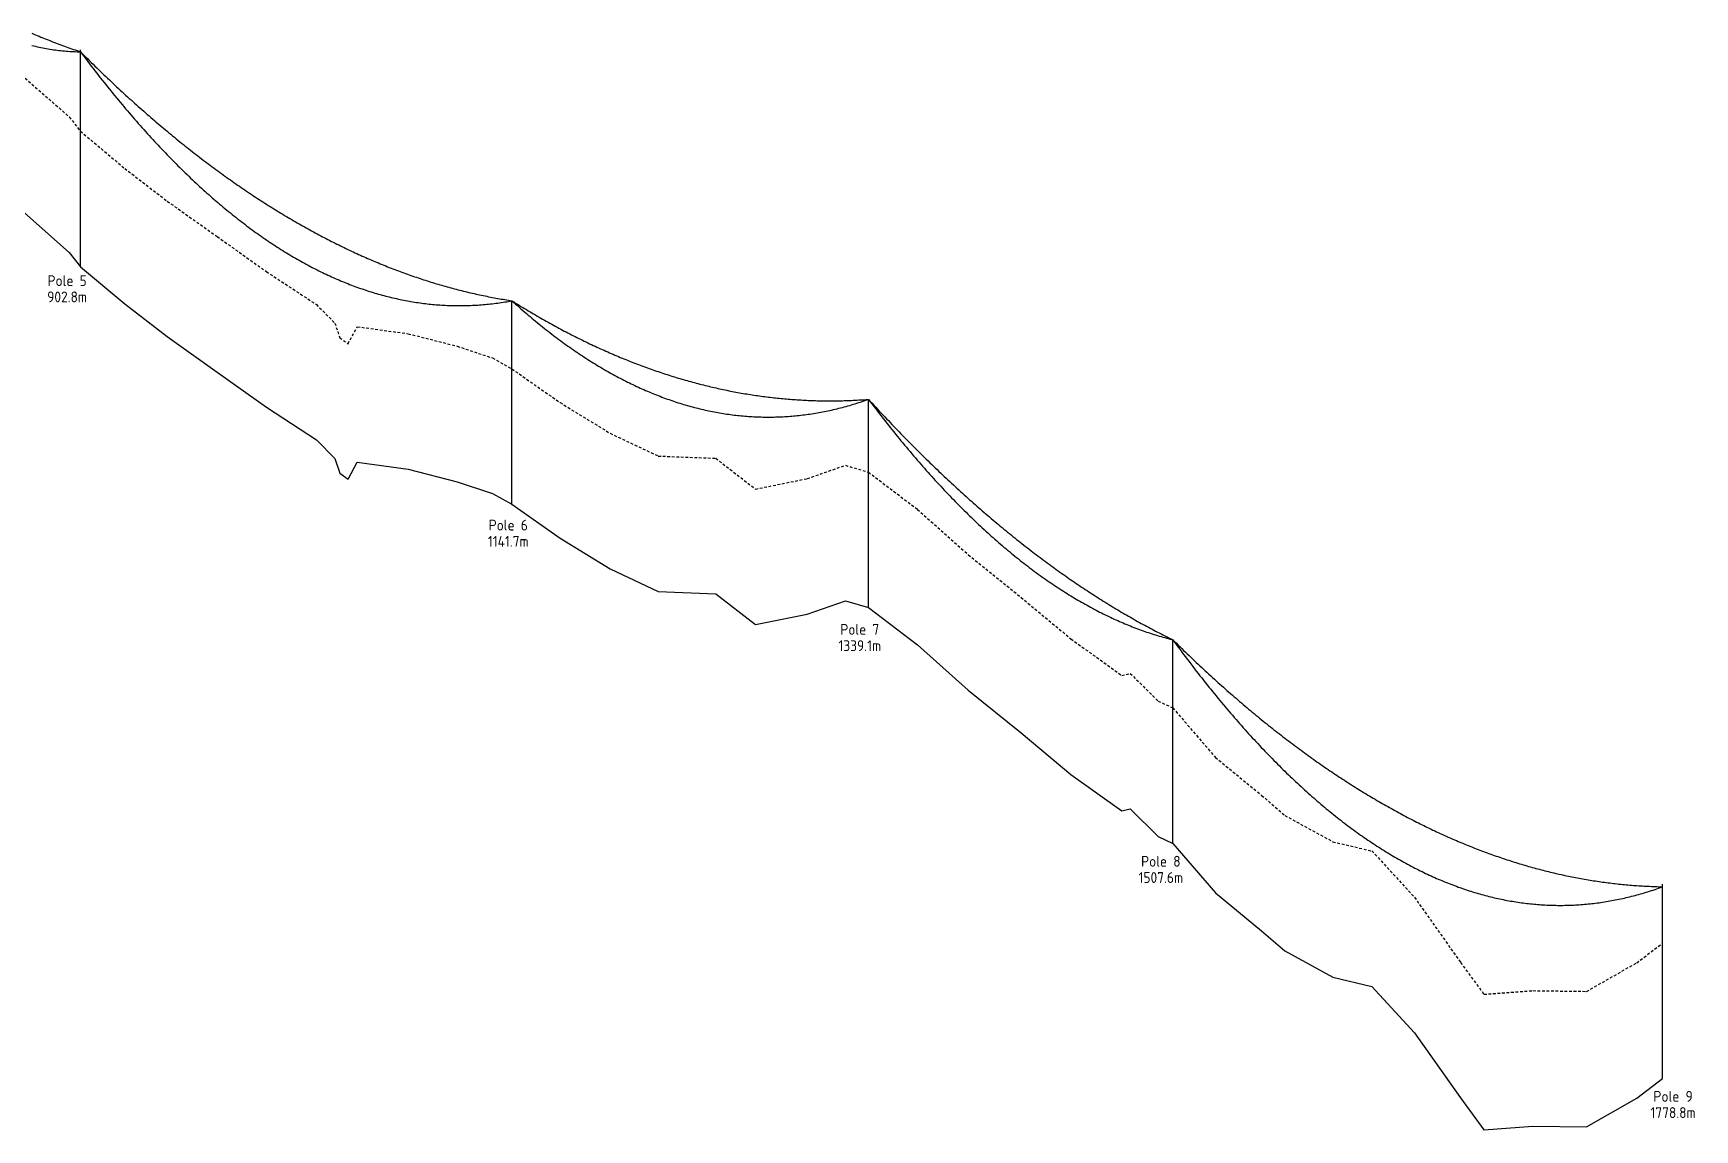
# Model space of a CAD drawing. Header units: metres. Extents: x 207830 to 216266, y 6368624 to 6378933.
# Drawn here: x 213410 to 214330, y 6378273 to 6378880 of the extents above; entities that cross this region are included whole.
import ezdxf
from ezdxf.enums import TextEntityAlignment as Align

# ---------------------------------------------------------------- set-up
doc = ezdxf.new("R2010")
doc.units = ezdxf.units.M
doc.linetypes.add('Dash', pattern=[5, 3, -2])
doc.layers.add('_User Miscellaneous1', color=7, linetype='Continuous')
doc.styles.add('ISOCP', font='isocp.shx', dxfattribs={"height": 1.75})

msp = doc.modelspace()

# ---------------------------------------------------------------- linework, layer by layer
at = {"layer": '_User Miscellaneous1'}
for p, q in [((213436.47, 6378750.77), (213436.47, 6378870.77)), ((213402.08, 6378783.48), (213430.26, 6378758.68)), ((213430.26, 6378758.68), (213436.46, 6378750.78)), ((213436.46, 6378750.78), (213460.97, 6378730.18)), ((213460.97, 6378730.18), (213484.5, 6378712.08)), ((213675.37, 6378725.75), (213675.37, 6378731.95)), ((213675.37, 6378725.75), (213675.37, 6378731.95)), ((213675.37, 6378725.75), (213675.37, 6378731.95)), ((213675.37, 6378725.75), (213675.37, 6378731.95)), ((213675.37, 6378619.25), (213675.37, 6378725.75)), ((213484.5, 6378712.08), (213512.21, 6378692.48)), ((213512.21, 6378692.48), (213539.39, 6378673.08)), ((213872.77, 6378671.17), (213872.77, 6378677.37)), ((213872.77, 6378671.17), (213872.77, 6378677.37)), ((213872.77, 6378671.17), (213872.77, 6378677.37)), ((213872.77, 6378671.17), (213872.77, 6378677.37)), ((213539.39, 6378673.08), (213567.11, 6378654.88)), ((213872.77, 6378562.07), (213872.77, 6378671.17)), ((213567.11, 6378654.88), (213577.31, 6378644.58)), ((213577.31, 6378644.58), (213580.03, 6378636.48)), ((213584.6, 6378633.18), (213589.76, 6378642.58)), ((213589.76, 6378642.58), (213617.96, 6378638.68)), ((213617.96, 6378638.68), (213645.08, 6378631.78)), ((213580.03, 6378636.48), (213584.6, 6378633.18)), ((213645.08, 6378631.78), (213664.58, 6378625.28)), ((213664.58, 6378625.28), (213675.32, 6378619.28)), ((213675.32, 6378619.28), (213702.01, 6378600.58)), ((213702.01, 6378600.58), (213729.71, 6378583.58)), ((213729.71, 6378583.58), (213756.4, 6378570.98)), ((213756.4, 6378570.98), (213788.2, 6378569.78)), ((213788.2, 6378569.78), (213810.16, 6378552.68)), ((213838.88, 6378558.48), (213859.99, 6378565.88)), ((213859.99, 6378565.88), (213872.75, 6378562.08)), ((213810.16, 6378552.68), (213838.88, 6378558.48)), ((213872.75, 6378562.08), (213899.92, 6378541.48)), ((213899.92, 6378541.48), (213928.04, 6378516.38)), ((214041.27, 6378538.1), (214041.27, 6378544.3)), ((214041.27, 6378538.1), (214041.27, 6378544.3)), ((214041.27, 6378538.1), (214041.27, 6378544.3)), ((214041.27, 6378538.1), (214041.27, 6378544.3)), ((214041.27, 6378431.6), (214041.27, 6378538.1)), ((213928.04, 6378516.38), (213957.23, 6378492.78)), ((213957.23, 6378492.78), (213984.88, 6378469.78)), ((213984.88, 6378469.78), (214013.05, 6378449.58)), ((214013.05, 6378449.58), (214017.67, 6378450.68)), ((214017.67, 6378450.68), (214033.11, 6378435.38)), ((214033.11, 6378435.38), (214041.31, 6378431.58)), ((214041.31, 6378431.58), (214064.89, 6378404.18)), ((214312.47, 6378301.38), (214312.47, 6378409.08)), ((214064.89, 6378404.18), (214090.46, 6378383.18)), ((214090.46, 6378383.18), (214103.27, 6378372.08)), ((214103.27, 6378372.08), (214129.92, 6378357.48)), ((214129.92, 6378357.48), (214151.5, 6378352.38)), ((214151.5, 6378352.38), (214175.06, 6378326.78)), ((214175.06, 6378326.78), (214200.64, 6378290.68)), ((214298.1, 6378290.48), (214312.44, 6378301.38)), ((214200.64, 6378290.68), (214213.56, 6378273.08)), ((214270.41, 6378274.68), (214298.1, 6378290.48)), ((214213.56, 6378273.08), (214240.7, 6378275.08)), ((214240.7, 6378275.08), (214270.41, 6378274.68))]:
    msp.add_line(p, q, dxfattribs=at)
at = {"layer": '_User Miscellaneous1', "linetype": 'Dash', "ltscale": 0.5}
for p, q in [((213402.08, 6378858.48), (213430.26, 6378833.68)), ((213430.26, 6378833.68), (213436.46, 6378825.78)), ((213436.46, 6378825.78), (213460.97, 6378805.18)), ((213460.97, 6378805.18), (213484.5, 6378787.08)), ((213484.5, 6378787.08), (213512.21, 6378767.48)), ((213512.21, 6378767.48), (213539.39, 6378748.08)), ((213539.39, 6378748.08), (213567.11, 6378729.88)), ((213567.11, 6378729.88), (213577.31, 6378719.58)), ((213577.31, 6378719.58), (213580.03, 6378711.48)), ((213580.03, 6378711.48), (213584.6, 6378708.18)), ((213584.6, 6378708.18), (213589.76, 6378717.58)), ((213589.76, 6378717.58), (213617.96, 6378713.68)), ((213617.96, 6378713.68), (213645.08, 6378706.78)), ((213645.08, 6378706.78), (213664.58, 6378700.28)), ((213664.58, 6378700.28), (213675.32, 6378694.28)), ((213675.32, 6378694.28), (213702.01, 6378675.58)), ((213702.01, 6378675.58), (213729.71, 6378658.58)), ((213729.71, 6378658.58), (213756.4, 6378645.98)), ((213756.4, 6378645.98), (213788.2, 6378644.78)), ((213788.2, 6378644.78), (213810.16, 6378627.68)), ((213838.88, 6378633.48), (213859.99, 6378640.88)), ((213859.99, 6378640.88), (213872.75, 6378637.08)), ((213810.16, 6378627.68), (213838.88, 6378633.48)), ((213872.75, 6378637.08), (213899.92, 6378616.48)), ((213899.92, 6378616.48), (213928.04, 6378591.38)), ((213928.04, 6378591.38), (213957.23, 6378567.78)), ((213957.23, 6378567.78), (213984.88, 6378544.78)), ((213984.88, 6378544.78), (214013.05, 6378524.58)), ((214013.05, 6378524.58), (214017.67, 6378525.68)), ((214017.67, 6378525.68), (214033.11, 6378510.38)), ((214033.11, 6378510.38), (214041.31, 6378506.58)), ((214041.31, 6378506.58), (214064.89, 6378479.18)), ((214064.89, 6378479.18), (214090.46, 6378458.18)), ((214090.46, 6378458.18), (214103.27, 6378447.08)), ((214103.27, 6378447.08), (214129.92, 6378432.48)), ((214129.92, 6378432.48), (214151.5, 6378427.38)), ((214151.5, 6378427.38), (214175.06, 6378401.78)), ((214175.06, 6378401.78), (214200.64, 6378365.68)), ((214298.1, 6378365.48), (214312.44, 6378376.38)), ((214200.64, 6378365.68), (214213.56, 6378348.08)), ((214270.41, 6378349.68), (214298.1, 6378365.48)), ((214213.56, 6378348.08), (214240.7, 6378350.08)), ((214240.7, 6378350.08), (214270.41, 6378349.68))]:
    msp.add_line(p, q, dxfattribs=at)
at = {"layer": '_User Miscellaneous1'}
for points in [[(213409.57, 6378880.01), (213410.57, 6378879.59), (213411.57, 6378879.17), (213412.57, 6378878.75), (213413.57, 6378878.33), (213414.57, 6378877.92), (213415.57, 6378877.51), (213416.57, 6378877.11), (213417.57, 6378876.71), (213418.57, 6378876.31), (213419.57, 6378875.91), (213420.57, 6378875.52), (213421.57, 6378875.14), (213422.57, 6378874.75), (213423.57, 6378874.37), (213424.57, 6378873.99), (213425.57, 6378873.62), (213426.57, 6378873.25), (213427.57, 6378872.88), (213428.57, 6378872.52), (213429.57, 6378872.16), (213430.57, 6378871.8), (213431.57, 6378871.45), (213432.57, 6378871.1), (213433.57, 6378870.76), (213434.57, 6378870.41), (213435.57, 6378870.07), (213436.47, 6378869.77)], [(213409.57, 6378873.27), (213410.57, 6378873.03), (213411.57, 6378872.79), (213412.57, 6378872.56), (213413.57, 6378872.34), (213414.57, 6378872.13), (213415.57, 6378871.93), (213416.57, 6378871.73), (213417.57, 6378871.55), (213418.57, 6378871.38), (213419.57, 6378871.21), (213420.57, 6378871.05), (213421.57, 6378870.91), (213422.57, 6378870.77), (213423.57, 6378870.64), (213424.57, 6378870.52), (213425.57, 6378870.4), (213426.57, 6378870.3), (213427.57, 6378870.21), (213428.57, 6378870.12), (213429.57, 6378870.05), (213430.57, 6378869.98), (213431.57, 6378869.92), (213432.57, 6378869.88), (213433.57, 6378869.84), (213434.57, 6378869.81), (213435.57, 6378869.78), (213436.47, 6378869.77)], [(213436.47, 6378869.77), (213437.47, 6378868.77), (213438.47, 6378867.77), (213439.47, 6378866.78), (213440.47, 6378865.79), (213441.47, 6378864.8), (213442.47, 6378863.82), (213443.47, 6378862.84), (213444.47, 6378861.86), (213445.47, 6378860.89), (213446.47, 6378859.92), (213447.47, 6378858.95), (213448.47, 6378857.99), (213449.47, 6378857.03), (213450.47, 6378856.08), (213451.47, 6378855.12), (213452.47, 6378854.18), (213453.47, 6378853.23), (213454.47, 6378852.29), (213455.47, 6378851.35), (213456.47, 6378850.42), (213457.47, 6378849.49), (213458.47, 6378848.56), (213459.47, 6378847.64), (213460.47, 6378846.72), (213461.47, 6378845.81), (213462.47, 6378844.89), (213463.47, 6378843.98), (213464.47, 6378843.08), (213465.47, 6378842.18), (213466.47, 6378841.28), (213467.47, 6378840.39), (213468.47, 6378839.5), (213469.47, 6378838.61), (213470.47, 6378837.72), (213471.47, 6378836.84), (213472.47, 6378835.97), (213473.47, 6378835.1), (213474.47, 6378834.23), (213475.47, 6378833.36), (213476.47, 6378832.5), (213477.47, 6378831.64), (213478.47, 6378830.78), (213479.47, 6378829.93), (213480.47, 6378829.09), (213481.47, 6378828.24), (213482.47, 6378827.4), (213483.47, 6378826.56), (213484.47, 6378825.73), (213485.47, 6378824.9), (213486.47, 6378824.07), (213487.47, 6378823.25), (213488.47, 6378822.43), (213489.47, 6378821.62), (213490.47, 6378820.8), (213491.47, 6378819.99), (213492.47, 6378819.19), (213493.47, 6378818.39), (213494.47, 6378817.59), (213495.47, 6378816.8), (213496.47, 6378816.01), (213497.47, 6378815.22), (213498.47, 6378814.43), (213499.47, 6378813.65), (213500.47, 6378812.88), (213501.47, 6378812.11), (213502.47, 6378811.34), (213503.47, 6378810.57), (213504.47, 6378809.81), (213505.47, 6378809.05), (213506.47, 6378808.29), (213507.47, 6378807.54), (213508.47, 6378806.8), (213509.47, 6378806.05), (213510.47, 6378805.31), (213511.47, 6378804.57), (213512.47, 6378803.84), (213513.47, 6378803.11), (213514.47, 6378802.38), (213515.47, 6378801.66), (213516.47, 6378800.94), (213517.47, 6378800.23), (213518.47, 6378799.51), (213519.47, 6378798.8), (213520.47, 6378798.1), (213521.47, 6378797.4), (213522.47, 6378796.7), (213523.47, 6378796.01), (213524.47, 6378795.32), (213525.47, 6378794.63), (213526.47, 6378793.94), (213527.47, 6378793.26), (213528.47, 6378792.59), (213529.47, 6378791.92), (213530.47, 6378791.25), (213531.47, 6378790.58), (213532.47, 6378789.92), (213533.47, 6378789.26), (213534.47, 6378788.6), (213535.47, 6378787.95), (213536.47, 6378787.31), (213537.47, 6378786.66), (213538.47, 6378786.02), (213539.47, 6378785.38), (213540.47, 6378784.75), (213541.47, 6378784.12), (213542.47, 6378783.49), (213543.47, 6378782.87), (213544.47, 6378782.25), (213545.47, 6378781.63), (213546.47, 6378781.02), (213547.47, 6378780.41), (213548.47, 6378779.81), (213549.47, 6378779.21), (213550.47, 6378778.61), (213551.47, 6378778.01), (213552.47, 6378777.42), (213553.47, 6378776.84), (213554.47, 6378776.25), (213555.47, 6378775.67), (213556.47, 6378775.1), (213557.47, 6378774.52), (213558.47, 6378773.95), (213559.47, 6378773.39), (213560.47, 6378772.83), (213561.47, 6378772.27), (213562.47, 6378771.71), (213563.47, 6378771.16), (213564.47, 6378770.61), (213565.47, 6378770.07), (213566.47, 6378769.53), (213567.47, 6378768.99), (213568.47, 6378768.46), (213569.47, 6378767.93), (213570.47, 6378767.4), (213571.47, 6378766.88), (213572.47, 6378766.36), (213573.47, 6378765.84), (213574.47, 6378765.33), (213575.47, 6378764.82), (213576.47, 6378764.31), (213577.47, 6378763.81), (213578.47, 6378763.31), (213579.47, 6378762.82), (213580.47, 6378762.33), (213581.47, 6378761.84), (213582.47, 6378761.36), (213583.47, 6378760.88), (213584.47, 6378760.4), (213585.47, 6378759.93), (213586.47, 6378759.46), (213587.47, 6378758.99), (213588.47, 6378758.53), (213589.47, 6378758.07), (213590.47, 6378757.61), (213591.47, 6378757.16), (213592.47, 6378756.71), (213593.47, 6378756.27), (213594.47, 6378755.83), (213595.47, 6378755.39), (213596.47, 6378754.96), (213597.47, 6378754.53), (213598.47, 6378754.1), (213599.47, 6378753.68), (213600.47, 6378753.26), (213601.47, 6378752.84), (213602.47, 6378752.43), (213603.47, 6378752.02), (213604.47, 6378751.61), (213605.47, 6378751.21), (213606.47, 6378750.81), (213607.47, 6378750.42), (213608.47, 6378750.03), (213609.47, 6378749.64), (213610.47, 6378749.26), (213611.47, 6378748.87), (213612.47, 6378748.5), (213613.47, 6378748.12), (213614.47, 6378747.75), (213615.47, 6378747.39), (213616.47, 6378747.03), (213617.47, 6378746.67), (213618.47, 6378746.31), (213619.47, 6378745.96), (213620.47, 6378745.61), (213621.47, 6378745.27), (213622.47, 6378744.92), (213623.47, 6378744.59), (213624.47, 6378744.25), (213625.47, 6378743.92), (213626.47, 6378743.59), (213627.47, 6378743.27), (213628.47, 6378742.95), (213629.47, 6378742.63), (213630.47, 6378742.32), (213631.47, 6378742.01), (213632.47, 6378741.71), (213633.47, 6378741.4), (213634.47, 6378741.11), (213635.47, 6378740.81), (213636.47, 6378740.52), (213637.47, 6378740.23), (213638.47, 6378739.95), (213639.47, 6378739.67), (213640.47, 6378739.39), (213641.47, 6378739.12), (213642.47, 6378738.85), (213643.47, 6378738.58), (213644.47, 6378738.32), (213645.47, 6378738.06), (213646.47, 6378737.8), (213647.47, 6378737.55), (213648.47, 6378737.3), (213649.47, 6378737.05), (213650.47, 6378736.81), (213651.47, 6378736.58), (213652.47, 6378736.34), (213653.47, 6378736.11), (213654.47, 6378735.88), (213655.47, 6378735.66), (213656.47, 6378735.44), (213657.47, 6378735.22), (213658.47, 6378735.01), (213659.47, 6378734.8), (213660.47, 6378734.59), (213661.47, 6378734.39), (213662.47, 6378734.19), (213663.47, 6378734), (213664.47, 6378733.8), (213665.47, 6378733.62), (213666.47, 6378733.43), (213667.47, 6378733.25), (213668.47, 6378733.07), (213669.47, 6378732.9), (213670.47, 6378732.73), (213671.47, 6378732.56), (213672.47, 6378732.4), (213673.47, 6378732.24), (213674.47, 6378732.08), (213675.37, 6378731.95)], [(213436.47, 6378869.77), (213437.47, 6378868.43), (213438.47, 6378867.1), (213439.47, 6378865.78), (213440.47, 6378864.46), (213441.47, 6378863.14), (213442.47, 6378861.84), (213443.47, 6378860.54), (213444.47, 6378859.24), (213445.47, 6378857.96), (213446.47, 6378856.68), (213447.47, 6378855.4), (213448.47, 6378854.13), (213449.47, 6378852.87), (213450.47, 6378851.62), (213451.47, 6378850.37), (213452.47, 6378849.13), (213453.47, 6378847.89), (213454.47, 6378846.66), (213455.47, 6378845.44), (213456.47, 6378844.22), (213457.47, 6378843.01), (213458.47, 6378841.81), (213459.47, 6378840.61), (213460.47, 6378839.42), (213461.47, 6378838.24), (213462.47, 6378837.06), (213463.47, 6378835.89), (213464.47, 6378834.72), (213465.47, 6378833.56), (213466.47, 6378832.41), (213467.47, 6378831.26), (213468.47, 6378830.12), (213469.47, 6378828.99), (213470.47, 6378827.86), (213471.47, 6378826.74), (213472.47, 6378825.63), (213473.47, 6378824.52), (213474.47, 6378823.42), (213475.47, 6378822.33), (213476.47, 6378821.24), (213477.47, 6378820.16), (213478.47, 6378819.08), (213479.47, 6378818.01), (213480.47, 6378816.95), (213481.47, 6378815.9), (213482.47, 6378814.85), (213483.47, 6378813.8), (213484.47, 6378812.77), (213485.47, 6378811.74), (213486.47, 6378810.71), (213487.47, 6378809.69), (213488.47, 6378808.68), (213489.47, 6378807.68), (213490.47, 6378806.68), (213491.47, 6378805.69), (213492.47, 6378804.7), (213493.47, 6378803.72), (213494.47, 6378802.75), (213495.47, 6378801.78), (213496.47, 6378800.82), (213497.47, 6378799.87), (213498.47, 6378798.92), (213499.47, 6378797.98), (213500.47, 6378797.05), (213501.47, 6378796.12), (213502.47, 6378795.2), (213503.47, 6378794.29), (213504.47, 6378793.38), (213505.47, 6378792.47), (213506.47, 6378791.58), (213507.47, 6378790.69), (213508.47, 6378789.81), (213509.47, 6378788.93), (213510.47, 6378788.06), (213511.47, 6378787.2), (213512.47, 6378786.34), (213513.47, 6378785.49), (213514.47, 6378784.64), (213515.47, 6378783.8), (213516.47, 6378782.97), (213517.47, 6378782.15), (213518.47, 6378781.33), (213519.47, 6378780.52), (213520.47, 6378779.71), (213521.47, 6378778.91), (213522.47, 6378778.12), (213523.47, 6378777.33), (213524.47, 6378776.55), (213525.47, 6378775.77), (213526.47, 6378775.01), (213527.47, 6378774.25), (213528.47, 6378773.49), (213529.47, 6378772.74), (213530.47, 6378772), (213531.47, 6378771.26), (213532.47, 6378770.53), (213533.47, 6378769.81), (213534.47, 6378769.09), (213535.47, 6378768.38), (213536.47, 6378767.68), (213537.47, 6378766.98), (213538.47, 6378766.29), (213539.47, 6378765.61), (213540.47, 6378764.93), (213541.47, 6378764.26), (213542.47, 6378763.59), (213543.47, 6378762.93), (213544.47, 6378762.28), (213545.47, 6378761.63), (213546.47, 6378760.99), (213547.47, 6378760.36), (213548.47, 6378759.73), (213549.47, 6378759.11), (213550.47, 6378758.5), (213551.47, 6378757.89), (213552.47, 6378757.29), (213553.47, 6378756.69), (213554.47, 6378756.1), (213555.47, 6378755.52), (213556.47, 6378754.95), (213557.47, 6378754.38), (213558.47, 6378753.81), (213559.47, 6378753.26), (213560.47, 6378752.7), (213561.47, 6378752.16), (213562.47, 6378751.62), (213563.47, 6378751.09), (213564.47, 6378750.57), (213565.47, 6378750.05), (213566.47, 6378749.54), (213567.47, 6378749.03), (213568.47, 6378748.53), (213569.47, 6378748.04), (213570.47, 6378747.55), (213571.47, 6378747.07), (213572.47, 6378746.6), (213573.47, 6378746.13), (213574.47, 6378745.67), (213575.47, 6378745.21), (213576.47, 6378744.77), (213577.47, 6378744.32), (213578.47, 6378743.89), (213579.47, 6378743.46), (213580.47, 6378743.04), (213581.47, 6378742.62), (213582.47, 6378742.21), (213583.47, 6378741.81), (213584.47, 6378741.41), (213585.47, 6378741.02), (213586.47, 6378740.63), (213587.47, 6378740.26), (213588.47, 6378739.88), (213589.47, 6378739.52), (213590.47, 6378739.16), (213591.47, 6378738.81), (213592.47, 6378738.46), (213593.47, 6378738.12), (213594.47, 6378737.79), (213595.47, 6378737.46), (213596.47, 6378737.14), (213597.47, 6378736.83), (213598.47, 6378736.52), (213599.47, 6378736.22), (213600.47, 6378735.92), (213601.47, 6378735.63), (213602.47, 6378735.35), (213603.47, 6378735.07), (213604.47, 6378734.8), (213605.47, 6378734.54), (213606.47, 6378734.28), (213607.47, 6378734.03), (213608.47, 6378733.79), (213609.47, 6378733.55), (213610.47, 6378733.32), (213611.47, 6378733.1), (213612.47, 6378732.88), (213613.47, 6378732.66), (213614.47, 6378732.46), (213615.47, 6378732.26), (213616.47, 6378732.07), (213617.47, 6378731.88), (213618.47, 6378731.7), (213619.47, 6378731.53), (213620.47, 6378731.36), (213621.47, 6378731.2), (213622.47, 6378731.04), (213623.47, 6378730.89), (213624.47, 6378730.75), (213625.47, 6378730.62), (213626.47, 6378730.49), (213627.47, 6378730.36), (213628.47, 6378730.25), (213629.47, 6378730.14), (213630.47, 6378730.03), (213631.47, 6378729.94), (213632.47, 6378729.84), (213633.47, 6378729.76), (213634.47, 6378729.68), (213635.47, 6378729.61), (213636.47, 6378729.54), (213637.47, 6378729.48), (213638.47, 6378729.43), (213639.47, 6378729.39), (213640.47, 6378729.35), (213641.47, 6378729.31), (213642.47, 6378729.28), (213643.47, 6378729.26), (213644.47, 6378729.25), (213645.47, 6378729.24), (213646.47, 6378729.24), (213647.47, 6378729.24), (213648.47, 6378729.26), (213649.47, 6378729.27), (213650.47, 6378729.3), (213651.47, 6378729.33), (213652.47, 6378729.36), (213653.47, 6378729.41), (213654.47, 6378729.46), (213655.47, 6378729.51), (213656.47, 6378729.57), (213657.47, 6378729.64), (213658.47, 6378729.72), (213659.47, 6378729.8), (213660.47, 6378729.89), (213661.47, 6378729.98), (213662.47, 6378730.08), (213663.47, 6378730.19), (213664.47, 6378730.3), (213665.47, 6378730.42), (213666.47, 6378730.54), (213667.47, 6378730.68), (213668.47, 6378730.82), (213669.47, 6378730.96), (213670.47, 6378731.11), (213671.47, 6378731.27), (213672.47, 6378731.43), (213673.47, 6378731.6), (213674.47, 6378731.78), (213675.37, 6378731.95)], [(213675.37, 6378731.95), (213676.37, 6378731.32), (213677.37, 6378730.69), (213678.37, 6378730.07), (213679.37, 6378729.46), (213680.37, 6378728.84), (213681.37, 6378728.23), (213682.37, 6378727.63), (213683.37, 6378727.02), (213684.37, 6378726.43), (213685.37, 6378725.83), (213686.37, 6378725.24), (213687.37, 6378724.65), (213688.37, 6378724.07), (213689.37, 6378723.48), (213690.37, 6378722.91), (213691.37, 6378722.33), (213692.37, 6378721.76), (213693.37, 6378721.2), (213694.37, 6378720.63), (213695.37, 6378720.07), (213696.37, 6378719.52), (213697.37, 6378718.96), (213698.37, 6378718.42), (213699.37, 6378717.87), (213700.37, 6378717.33), (213701.37, 6378716.79), (213702.37, 6378716.26), (213703.37, 6378715.73), (213704.37, 6378715.2), (213705.37, 6378714.67), (213706.37, 6378714.15), (213707.37, 6378713.64), (213708.37, 6378713.12), (213709.37, 6378712.61), (213710.37, 6378712.11), (213711.37, 6378711.61), (213712.37, 6378711.11), (213713.37, 6378710.61), (213714.37, 6378710.12), (213715.37, 6378709.63), (213716.37, 6378709.15), (213717.37, 6378708.67), (213718.37, 6378708.19), (213719.37, 6378707.72), (213720.37, 6378707.25), (213721.37, 6378706.78), (213722.37, 6378706.32), (213723.37, 6378705.86), (213724.37, 6378705.4), (213725.37, 6378704.95), (213726.37, 6378704.5), (213727.37, 6378704.05), (213728.37, 6378703.61), (213729.37, 6378703.17), (213730.37, 6378702.74), (213731.37, 6378702.31), (213732.37, 6378701.88), (213733.37, 6378701.46), (213734.37, 6378701.04), (213735.37, 6378700.62), (213736.37, 6378700.21), (213737.37, 6378699.8), (213738.37, 6378699.39), (213739.37, 6378698.99), (213740.37, 6378698.59), (213741.37, 6378698.2), (213742.37, 6378697.81), (213743.37, 6378697.42), (213744.37, 6378697.03), (213745.37, 6378696.65), (213746.37, 6378696.28), (213747.37, 6378695.9), (213748.37, 6378695.53), (213749.37, 6378695.17), (213750.37, 6378694.8), (213751.37, 6378694.44), (213752.37, 6378694.09), (213753.37, 6378693.73), (213754.37, 6378693.39), (213755.37, 6378693.04), (213756.37, 6378692.7), (213757.37, 6378692.36), (213758.37, 6378692.03), (213759.37, 6378691.7), (213760.37, 6378691.37), (213761.37, 6378691.05), (213762.37, 6378690.73), (213763.37, 6378690.41), (213764.37, 6378690.1), (213765.37, 6378689.79), (213766.37, 6378689.48), (213767.37, 6378689.18), (213768.37, 6378688.88), (213769.37, 6378688.59), (213770.37, 6378688.29), (213771.37, 6378688.01), (213772.37, 6378687.72), (213773.37, 6378687.44), (213774.37, 6378687.16), (213775.37, 6378686.89), (213776.37, 6378686.62), (213777.37, 6378686.35), (213778.37, 6378686.09), (213779.37, 6378685.83), (213780.37, 6378685.58), (213781.37, 6378685.32), (213782.37, 6378685.08), (213783.37, 6378684.83), (213784.37, 6378684.59), (213785.37, 6378684.35), (213786.37, 6378684.12), (213787.37, 6378683.89), (213788.37, 6378683.66), (213789.37, 6378683.44), (213790.37, 6378683.22), (213791.37, 6378683), (213792.37, 6378682.79), (213793.37, 6378682.58), (213794.37, 6378682.37), (213795.37, 6378682.17), (213796.37, 6378681.97), (213797.37, 6378681.78), (213798.37, 6378681.58), (213799.37, 6378681.4), (213800.37, 6378681.21), (213801.37, 6378681.03), (213802.37, 6378680.85), (213803.37, 6378680.68), (213804.37, 6378680.51), (213805.37, 6378680.34), (213806.37, 6378680.18), (213807.37, 6378680.02), (213808.37, 6378679.87), (213809.37, 6378679.72), (213810.37, 6378679.57), (213811.37, 6378679.42), (213812.37, 6378679.28), (213813.37, 6378679.14), (213814.37, 6378679.01), (213815.37, 6378678.88), (213816.37, 6378678.75), (213817.37, 6378678.63), (213818.37, 6378678.51), (213819.37, 6378678.39), (213820.37, 6378678.28), (213821.37, 6378678.17), (213822.37, 6378678.06), (213823.37, 6378677.96), (213824.37, 6378677.86), (213825.37, 6378677.77), (213826.37, 6378677.68), (213827.37, 6378677.59), (213828.37, 6378677.5), (213829.37, 6378677.42), (213830.37, 6378677.35), (213831.37, 6378677.27), (213832.37, 6378677.2), (213833.37, 6378677.14), (213834.37, 6378677.07), (213835.37, 6378677.01), (213836.37, 6378676.96), (213837.37, 6378676.91), (213838.37, 6378676.86), (213839.37, 6378676.81), (213840.37, 6378676.77), (213841.37, 6378676.73), (213842.37, 6378676.7), (213843.37, 6378676.67), (213844.37, 6378676.64), (213845.37, 6378676.62), (213846.37, 6378676.6), (213847.37, 6378676.58), (213848.37, 6378676.57), (213849.37, 6378676.56), (213850.37, 6378676.56), (213851.37, 6378676.55), (213852.37, 6378676.55), (213853.37, 6378676.56), (213854.37, 6378676.57), (213855.37, 6378676.58), (213856.37, 6378676.6), (213857.37, 6378676.62), (213858.37, 6378676.64), (213859.37, 6378676.67), (213860.37, 6378676.7), (213861.37, 6378676.73), (213862.37, 6378676.77), (213863.37, 6378676.81), (213864.37, 6378676.85), (213865.37, 6378676.9), (213866.37, 6378676.95), (213867.37, 6378677.01), (213868.37, 6378677.06), (213869.37, 6378677.13), (213870.37, 6378677.19), (213871.37, 6378677.26), (213872.37, 6378677.34), (213872.77, 6378677.37)], [(213675.37, 6378731.95), (213676.37, 6378731.04), (213677.37, 6378730.14), (213678.37, 6378729.25), (213679.37, 6378728.37), (213680.37, 6378727.49), (213681.37, 6378726.61), (213682.37, 6378725.75), (213683.37, 6378724.89), (213684.37, 6378724.04), (213685.37, 6378723.19), (213686.37, 6378722.35), (213687.37, 6378721.51), (213688.37, 6378720.69), (213689.37, 6378719.87), (213690.37, 6378719.05), (213691.37, 6378718.24), (213692.37, 6378717.44), (213693.37, 6378716.65), (213694.37, 6378715.86), (213695.37, 6378715.07), (213696.37, 6378714.3), (213697.37, 6378713.53), (213698.37, 6378712.76), (213699.37, 6378712.01), (213700.37, 6378711.26), (213701.37, 6378710.51), (213702.37, 6378709.77), (213703.37, 6378709.04), (213704.37, 6378708.32), (213705.37, 6378707.6), (213706.37, 6378706.89), (213707.37, 6378706.18), (213708.37, 6378705.48), (213709.37, 6378704.79), (213710.37, 6378704.1), (213711.37, 6378703.42), (213712.37, 6378702.75), (213713.37, 6378702.08), (213714.37, 6378701.42), (213715.37, 6378700.76), (213716.37, 6378700.11), (213717.37, 6378699.47), (213718.37, 6378698.84), (213719.37, 6378698.21), (213720.37, 6378697.58), (213721.37, 6378696.97), (213722.37, 6378696.36), (213723.37, 6378695.75), (213724.37, 6378695.16), (213725.37, 6378694.57), (213726.37, 6378693.98), (213727.37, 6378693.4), (213728.37, 6378692.83), (213729.37, 6378692.27), (213730.37, 6378691.71), (213731.37, 6378691.16), (213732.37, 6378690.61), (213733.37, 6378690.07), (213734.37, 6378689.54), (213735.37, 6378689.01), (213736.37, 6378688.49), (213737.37, 6378687.98), (213738.37, 6378687.47), (213739.37, 6378686.97), (213740.37, 6378686.47), (213741.37, 6378685.98), (213742.37, 6378685.5), (213743.37, 6378685.03), (213744.37, 6378684.56), (213745.37, 6378684.09), (213746.37, 6378683.64), (213747.37, 6378683.19), (213748.37, 6378682.74), (213749.37, 6378682.31), (213750.37, 6378681.88), (213751.37, 6378681.45), (213752.37, 6378681.03), (213753.37, 6378680.62), (213754.37, 6378680.22), (213755.37, 6378679.82), (213756.37, 6378679.42), (213757.37, 6378679.04), (213758.37, 6378678.66), (213759.37, 6378678.29), (213760.37, 6378677.92), (213761.37, 6378677.56), (213762.37, 6378677.2), (213763.37, 6378676.86), (213764.37, 6378676.51), (213765.37, 6378676.18), (213766.37, 6378675.85), (213767.37, 6378675.53), (213768.37, 6378675.21), (213769.37, 6378674.9), (213770.37, 6378674.6), (213771.37, 6378674.3), (213772.37, 6378674.01), (213773.37, 6378673.73), (213774.37, 6378673.45), (213775.37, 6378673.18), (213776.37, 6378672.91), (213777.37, 6378672.66), (213778.37, 6378672.4), (213779.37, 6378672.16), (213780.37, 6378671.92), (213781.37, 6378671.69), (213782.37, 6378671.46), (213783.37, 6378671.24), (213784.37, 6378671.03), (213785.37, 6378670.82), (213786.37, 6378670.62), (213787.37, 6378670.42), (213788.37, 6378670.24), (213789.37, 6378670.05), (213790.37, 6378669.88), (213791.37, 6378669.71), (213792.37, 6378669.55), (213793.37, 6378669.39), (213794.37, 6378669.24), (213795.37, 6378669.1), (213796.37, 6378668.96), (213797.37, 6378668.83), (213798.37, 6378668.7), (213799.37, 6378668.59), (213800.37, 6378668.48), (213801.37, 6378668.37), (213802.37, 6378668.27), (213803.37, 6378668.18), (213804.37, 6378668.09), (213805.37, 6378668.01), (213806.37, 6378667.94), (213807.37, 6378667.87), (213808.37, 6378667.81), (213809.37, 6378667.76), (213810.37, 6378667.71), (213811.37, 6378667.67), (213812.37, 6378667.63), (213813.37, 6378667.61), (213814.37, 6378667.58), (213815.37, 6378667.57), (213816.37, 6378667.56), (213817.37, 6378667.56), (213818.37, 6378667.56), (213819.37, 6378667.57), (213820.37, 6378667.58), (213821.37, 6378667.61), (213822.37, 6378667.64), (213823.37, 6378667.67), (213824.37, 6378667.71), (213825.37, 6378667.76), (213826.37, 6378667.82), (213827.37, 6378667.88), (213828.37, 6378667.94), (213829.37, 6378668.02), (213830.37, 6378668.1), (213831.37, 6378668.18), (213832.37, 6378668.28), (213833.37, 6378668.38), (213834.37, 6378668.48), (213835.37, 6378668.59), (213836.37, 6378668.71), (213837.37, 6378668.84), (213838.37, 6378668.97), (213839.37, 6378669.1), (213840.37, 6378669.25), (213841.37, 6378669.4), (213842.37, 6378669.56), (213843.37, 6378669.72), (213844.37, 6378669.89), (213845.37, 6378670.06), (213846.37, 6378670.25), (213847.37, 6378670.43), (213848.37, 6378670.63), (213849.37, 6378670.83), (213850.37, 6378671.04), (213851.37, 6378671.25), (213852.37, 6378671.47), (213853.37, 6378671.7), (213854.37, 6378671.93), (213855.37, 6378672.17), (213856.37, 6378672.42), (213857.37, 6378672.67), (213858.37, 6378672.93), (213859.37, 6378673.2), (213860.37, 6378673.47), (213861.37, 6378673.74), (213862.37, 6378674.03), (213863.37, 6378674.32), (213864.37, 6378674.62), (213865.37, 6378674.92), (213866.37, 6378675.23), (213867.37, 6378675.55), (213868.37, 6378675.87), (213869.37, 6378676.2), (213870.37, 6378676.53), (213871.37, 6378676.88), (213872.37, 6378677.22), (213872.77, 6378677.37)], [(213872.77, 6378677.37), (213873.77, 6378676.27), (213874.77, 6378675.19), (213875.77, 6378674.1), (213876.77, 6378673.02), (213877.77, 6378671.95), (213878.77, 6378670.88), (213879.77, 6378669.81), (213880.77, 6378668.74), (213881.77, 6378667.68), (213882.77, 6378666.62), (213883.77, 6378665.57), (213884.77, 6378664.52), (213885.77, 6378663.47), (213886.77, 6378662.42), (213887.77, 6378661.38), (213888.77, 6378660.35), (213889.77, 6378659.31), (213890.77, 6378658.28), (213891.77, 6378657.26), (213892.77, 6378656.24), (213893.77, 6378655.22), (213894.77, 6378654.2), (213895.77, 6378653.19), (213896.77, 6378652.18), (213897.77, 6378651.18), (213898.77, 6378650.18), (213899.77, 6378649.18), (213900.77, 6378648.19), (213901.77, 6378647.2), (213902.77, 6378646.21), (213903.77, 6378645.23), (213904.77, 6378644.25), (213905.77, 6378643.27), (213906.77, 6378642.3), (213907.77, 6378641.33), (213908.77, 6378640.37), (213909.77, 6378639.41), (213910.77, 6378638.45), (213911.77, 6378637.5), (213912.77, 6378636.55), (213913.77, 6378635.6), (213914.77, 6378634.66), (213915.77, 6378633.72), (213916.77, 6378632.78), (213917.77, 6378631.85), (213918.77, 6378630.92), (213919.77, 6378630), (213920.77, 6378629.07), (213921.77, 6378628.16), (213922.77, 6378627.24), (213923.77, 6378626.33), (213924.77, 6378625.42), (213925.77, 6378624.52), (213926.77, 6378623.62), (213927.77, 6378622.72), (213928.77, 6378621.83), (213929.77, 6378620.94), (213930.77, 6378620.06), (213931.77, 6378619.17), (213932.77, 6378618.29), (213933.77, 6378617.42), (213934.77, 6378616.55), (213935.77, 6378615.68), (213936.77, 6378614.82), (213937.77, 6378613.96), (213938.77, 6378613.1), (213939.77, 6378612.25), (213940.77, 6378611.4), (213941.77, 6378610.55), (213942.77, 6378609.71), (213943.77, 6378608.87), (213944.77, 6378608.03), (213945.77, 6378607.2), (213946.77, 6378606.37), (213947.77, 6378605.55), (213948.77, 6378604.73), (213949.77, 6378603.91), (213950.77, 6378603.1), (213951.77, 6378602.29), (213952.77, 6378601.48), (213953.77, 6378600.68), (213954.77, 6378599.88), (213955.77, 6378599.08), (213956.77, 6378598.29), (213957.77, 6378597.5), (213958.77, 6378596.72), (213959.77, 6378595.93), (213960.77, 6378595.16), (213961.77, 6378594.38), (213962.77, 6378593.61), (213963.77, 6378592.84), (213964.77, 6378592.08), (213965.77, 6378591.32), (213966.77, 6378590.56), (213967.77, 6378589.81), (213968.77, 6378589.06), (213969.77, 6378588.32), (213970.77, 6378587.57), (213971.77, 6378586.84), (213972.77, 6378586.1), (213973.77, 6378585.37), (213974.77, 6378584.64), (213975.77, 6378583.92), (213976.77, 6378583.2), (213977.77, 6378582.48), (213978.77, 6378581.77), (213979.77, 6378581.06), (213980.77, 6378580.35), (213981.77, 6378579.65), (213982.77, 6378578.95), (213983.77, 6378578.25), (213984.77, 6378577.56), (213985.77, 6378576.87), (213986.77, 6378576.19), (213987.77, 6378575.51), (213988.77, 6378574.83), (213989.77, 6378574.16), (213990.77, 6378573.49), (213991.77, 6378572.82), (213992.77, 6378572.16), (213993.77, 6378571.5), (213994.77, 6378570.84), (213995.77, 6378570.19), (213996.77, 6378569.54), (213997.77, 6378568.9), (213998.77, 6378568.25), (213999.77, 6378567.62), (214000.77, 6378566.98), (214001.77, 6378566.35), (214002.77, 6378565.72), (214003.77, 6378565.1), (214004.77, 6378564.48), (214005.77, 6378563.86), (214006.77, 6378563.25), (214007.77, 6378562.64), (214008.77, 6378562.03), (214009.77, 6378561.43), (214010.77, 6378560.83), (214011.77, 6378560.24), (214012.77, 6378559.65), (214013.77, 6378559.06), (214014.77, 6378558.48), (214015.77, 6378557.89), (214016.77, 6378557.32), (214017.77, 6378556.74), (214018.77, 6378556.17), (214019.77, 6378555.61), (214020.77, 6378555.05), (214021.77, 6378554.49), (214022.77, 6378553.93), (214023.77, 6378553.38), (214024.77, 6378552.83), (214025.77, 6378552.29), (214026.77, 6378551.74), (214027.77, 6378551.21), (214028.77, 6378550.67), (214029.77, 6378550.14), (214030.77, 6378549.62), (214031.77, 6378549.09), (214032.77, 6378548.57), (214033.77, 6378548.06), (214034.77, 6378547.54), (214035.77, 6378547.03), (214036.77, 6378546.53), (214037.77, 6378546.03), (214038.77, 6378545.53), (214039.77, 6378545.03), (214040.77, 6378544.54), (214041.27, 6378544.3)], [(213872.77, 6378677.37), (213873.77, 6378676.04), (213874.77, 6378674.72), (213875.77, 6378673.4), (213876.77, 6378672.09), (213877.77, 6378670.79), (213878.77, 6378669.49), (213879.77, 6378668.2), (213880.77, 6378666.92), (213881.77, 6378665.65), (213882.77, 6378664.38), (213883.77, 6378663.11), (213884.77, 6378661.85), (213885.77, 6378660.6), (213886.77, 6378659.36), (213887.77, 6378658.12), (213888.77, 6378656.89), (213889.77, 6378655.67), (213890.77, 6378654.45), (213891.77, 6378653.24), (213892.77, 6378652.03), (213893.77, 6378650.83), (213894.77, 6378649.64), (213895.77, 6378648.45), (213896.77, 6378647.27), (213897.77, 6378646.1), (213898.77, 6378644.93), (213899.77, 6378643.77), (213900.77, 6378642.62), (213901.77, 6378641.47), (213902.77, 6378640.33), (213903.77, 6378639.19), (213904.77, 6378638.07), (213905.77, 6378636.94), (213906.77, 6378635.83), (213907.77, 6378634.72), (213908.77, 6378633.62), (213909.77, 6378632.52), (213910.77, 6378631.43), (213911.77, 6378630.35), (213912.77, 6378629.27), (213913.77, 6378628.2), (213914.77, 6378627.14), (213915.77, 6378626.08), (213916.77, 6378625.03), (213917.77, 6378623.98), (213918.77, 6378622.94), (213919.77, 6378621.91), (213920.77, 6378620.89), (213921.77, 6378619.87), (213922.77, 6378618.86), (213923.77, 6378617.85), (213924.77, 6378616.85), (213925.77, 6378615.86), (213926.77, 6378614.87), (213927.77, 6378613.89), (213928.77, 6378612.92), (213929.77, 6378611.95), (213930.77, 6378610.99), (213931.77, 6378610.03), (213932.77, 6378609.08), (213933.77, 6378608.14), (213934.77, 6378607.21), (213935.77, 6378606.28), (213936.77, 6378605.36), (213937.77, 6378604.44), (213938.77, 6378603.53), (213939.77, 6378602.63), (213940.77, 6378601.73), (213941.77, 6378600.84), (213942.77, 6378599.96), (213943.77, 6378599.08), (213944.77, 6378598.21), (213945.77, 6378597.34), (213946.77, 6378596.48), (213947.77, 6378595.63), (213948.77, 6378594.79), (213949.77, 6378593.95), (213950.77, 6378593.11), (213951.77, 6378592.29), (213952.77, 6378591.47), (213953.77, 6378590.66), (213954.77, 6378589.85), (213955.77, 6378589.05), (213956.77, 6378588.25), (213957.77, 6378587.47), (213958.77, 6378586.68), (213959.77, 6378585.91), (213960.77, 6378585.14), (213961.77, 6378584.38), (213962.77, 6378583.62), (213963.77, 6378582.87), (213964.77, 6378582.13), (213965.77, 6378581.4), (213966.77, 6378580.67), (213967.77, 6378579.94), (213968.77, 6378579.22), (213969.77, 6378578.51), (213970.77, 6378577.81), (213971.77, 6378577.11), (213972.77, 6378576.42), (213973.77, 6378575.73), (213974.77, 6378575.06), (213975.77, 6378574.38), (213976.77, 6378573.72), (213977.77, 6378573.06), (213978.77, 6378572.41), (213979.77, 6378571.76), (213980.77, 6378571.12), (213981.77, 6378570.48), (213982.77, 6378569.86), (213983.77, 6378569.24), (213984.77, 6378568.62), (213985.77, 6378568.01), (213986.77, 6378567.41), (213987.77, 6378566.82), (213988.77, 6378566.23), (213989.77, 6378565.64), (213990.77, 6378565.07), (213991.77, 6378564.5), (213992.77, 6378563.94), (213993.77, 6378563.38), (213994.77, 6378562.83), (213995.77, 6378562.28), (213996.77, 6378561.75), (213997.77, 6378561.21), (213998.77, 6378560.69), (213999.77, 6378560.17), (214000.77, 6378559.66), (214001.77, 6378559.15), (214002.77, 6378558.65), (214003.77, 6378558.16), (214004.77, 6378557.67), (214005.77, 6378557.19), (214006.77, 6378556.72), (214007.77, 6378556.25), (214008.77, 6378555.79), (214009.77, 6378555.34), (214010.77, 6378554.89), (214011.77, 6378554.45), (214012.77, 6378554.01), (214013.77, 6378553.58), (214014.77, 6378553.16), (214015.77, 6378552.75), (214016.77, 6378552.34), (214017.77, 6378551.93), (214018.77, 6378551.54), (214019.77, 6378551.15), (214020.77, 6378550.76), (214021.77, 6378550.38), (214022.77, 6378550.01), (214023.77, 6378549.65), (214024.77, 6378549.29), (214025.77, 6378548.94), (214026.77, 6378548.59), (214027.77, 6378548.25), (214028.77, 6378547.92), (214029.77, 6378547.59), (214030.77, 6378547.27), (214031.77, 6378546.96), (214032.77, 6378546.65), (214033.77, 6378546.35), (214034.77, 6378546.06), (214035.77, 6378545.77), (214036.77, 6378545.49), (214037.77, 6378545.21), (214038.77, 6378544.94), (214039.77, 6378544.68), (214040.77, 6378544.42), (214041.27, 6378544.3)], [(214041.27, 6378544.3), (214042.27, 6378542.93), (214043.27, 6378541.57), (214044.27, 6378540.21), (214045.27, 6378538.86), (214046.27, 6378537.51), (214047.27, 6378536.17), (214048.27, 6378534.84), (214049.27, 6378533.52), (214050.27, 6378532.2), (214051.27, 6378530.89), (214052.27, 6378529.58), (214053.27, 6378528.28), (214054.27, 6378526.99), (214055.27, 6378525.7), (214056.27, 6378524.42), (214057.27, 6378523.15), (214058.27, 6378521.88), (214059.27, 6378520.62), (214060.27, 6378519.37), (214061.27, 6378518.12), (214062.27, 6378516.88), (214063.27, 6378515.64), (214064.27, 6378514.42), (214065.27, 6378513.19), (214066.27, 6378511.98), (214067.27, 6378510.77), (214068.27, 6378509.57), (214069.27, 6378508.37), (214070.27, 6378507.18), (214071.27, 6378506), (214072.27, 6378504.82), (214073.27, 6378503.65), (214074.27, 6378502.48), (214075.27, 6378501.33), (214076.27, 6378500.18), (214077.27, 6378499.03), (214078.27, 6378497.89), (214079.27, 6378496.76), (214080.27, 6378495.63), (214081.27, 6378494.52), (214082.27, 6378493.4), (214083.27, 6378492.3), (214084.27, 6378491.2), (214085.27, 6378490.1), (214086.27, 6378489.02), (214087.27, 6378487.94), (214088.27, 6378486.86), (214089.27, 6378485.79), (214090.27, 6378484.73), (214091.27, 6378483.68), (214092.27, 6378482.63), (214093.27, 6378481.59), (214094.27, 6378480.55), (214095.27, 6378479.52), (214096.27, 6378478.5), (214097.27, 6378477.48), (214098.27, 6378476.47), (214099.27, 6378475.47), (214100.27, 6378474.47), (214101.27, 6378473.48), (214102.27, 6378472.5), (214103.27, 6378471.52), (214104.27, 6378470.55), (214105.27, 6378469.58), (214106.27, 6378468.62), (214107.27, 6378467.67), (214108.27, 6378466.72), (214109.27, 6378465.78), (214110.27, 6378464.85), (214111.27, 6378463.93), (214112.27, 6378463), (214113.27, 6378462.09), (214114.27, 6378461.18), (214115.27, 6378460.28), (214116.27, 6378459.39), (214117.27, 6378458.5), (214118.27, 6378457.62), (214119.27, 6378456.74), (214120.27, 6378455.87), (214121.27, 6378455.01), (214122.27, 6378454.16), (214123.27, 6378453.31), (214124.27, 6378452.46), (214125.27, 6378451.63), (214126.27, 6378450.79), (214127.27, 6378449.97), (214128.27, 6378449.15), (214129.27, 6378448.34), (214130.27, 6378447.54), (214131.27, 6378446.74), (214132.27, 6378445.95), (214133.27, 6378445.16), (214134.27, 6378444.38), (214135.27, 6378443.61), (214136.27, 6378442.84), (214137.27, 6378442.08), (214138.27, 6378441.33), (214139.27, 6378440.58), (214140.27, 6378439.84), (214141.27, 6378439.11), (214142.27, 6378438.38), (214143.27, 6378437.66), (214144.27, 6378436.94), (214145.27, 6378436.23), (214146.27, 6378435.53), (214147.27, 6378434.83), (214148.27, 6378434.14), (214149.27, 6378433.46), (214150.27, 6378432.78), (214151.27, 6378432.11), (214152.27, 6378431.45), (214153.27, 6378430.79), (214154.27, 6378430.14), (214155.27, 6378429.5), (214156.27, 6378428.86), (214157.27, 6378428.23), (214158.27, 6378427.6), (214159.27, 6378426.98), (214160.27, 6378426.37), (214161.27, 6378425.76), (214162.27, 6378425.16), (214163.27, 6378424.57), (214164.27, 6378423.98), (214165.27, 6378423.4), (214166.27, 6378422.82), (214167.27, 6378422.26), (214168.27, 6378421.7), (214169.27, 6378421.14), (214170.27, 6378420.59), (214171.27, 6378420.05), (214172.27, 6378419.51), (214173.27, 6378418.98), (214174.27, 6378418.46), (214175.27, 6378417.94), (214176.27, 6378417.43), (214177.27, 6378416.93), (214178.27, 6378416.43), (214179.27, 6378415.94), (214180.27, 6378415.45), (214181.27, 6378414.98), (214182.27, 6378414.5), (214183.27, 6378414.04), (214184.27, 6378413.58), (214185.27, 6378413.12), (214186.27, 6378412.68), (214187.27, 6378412.24), (214188.27, 6378411.8), (214189.27, 6378411.38), (214190.27, 6378410.96), (214191.27, 6378410.54), (214192.27, 6378410.13), (214193.27, 6378409.73), (214194.27, 6378409.34), (214195.27, 6378408.95), (214196.27, 6378408.56), (214197.27, 6378408.19), (214198.27, 6378407.82), (214199.27, 6378407.45), (214200.27, 6378407.1), (214201.27, 6378406.75), (214202.27, 6378406.4), (214203.27, 6378406.06), (214204.27, 6378405.73), (214205.27, 6378405.41), (214206.27, 6378405.09), (214207.27, 6378404.78), (214208.27, 6378404.47), (214209.27, 6378404.17), (214210.27, 6378403.88), (214211.27, 6378403.59), (214212.27, 6378403.31), (214213.27, 6378403.04), (214214.27, 6378402.77), (214215.27, 6378402.51), (214216.27, 6378402.25), (214217.27, 6378402), (214218.27, 6378401.76), (214219.27, 6378401.52), (214220.27, 6378401.3), (214221.27, 6378401.07), (214222.27, 6378400.86), (214223.27, 6378400.65), (214224.27, 6378400.44), (214225.27, 6378400.24), (214226.27, 6378400.05), (214227.27, 6378399.87), (214228.27, 6378399.69), (214229.27, 6378399.52), (214230.27, 6378399.35), (214231.27, 6378399.19), (214232.27, 6378399.04), (214233.27, 6378398.89), (214234.27, 6378398.75), (214235.27, 6378398.62), (214236.27, 6378398.49), (214237.27, 6378398.37), (214238.27, 6378398.26), (214239.27, 6378398.15), (214240.27, 6378398.05), (214241.27, 6378397.95), (214242.27, 6378397.86), (214243.27, 6378397.78), (214244.27, 6378397.71), (214245.27, 6378397.64), (214246.27, 6378397.57), (214247.27, 6378397.52), (214248.27, 6378397.46), (214249.27, 6378397.42), (214250.27, 6378397.38), (214251.27, 6378397.35), (214252.27, 6378397.33), (214253.27, 6378397.31), (214254.27, 6378397.3), (214255.27, 6378397.29), (214256.27, 6378397.29), (214257.27, 6378397.3), (214258.27, 6378397.31), (214259.27, 6378397.33), (214260.27, 6378397.36), (214261.27, 6378397.39), (214262.27, 6378397.43), (214263.27, 6378397.47), (214264.27, 6378397.52), (214265.27, 6378397.58), (214266.27, 6378397.65), (214267.27, 6378397.72), (214268.27, 6378397.79), (214269.27, 6378397.88), (214270.27, 6378397.97), (214271.27, 6378398.06), (214272.27, 6378398.17), (214273.27, 6378398.28), (214274.27, 6378398.39), (214275.27, 6378398.51), (214276.27, 6378398.64), (214277.27, 6378398.77), (214278.27, 6378398.92), (214279.27, 6378399.06), (214280.27, 6378399.22), (214281.27, 6378399.38), (214282.27, 6378399.54), (214283.27, 6378399.72), (214284.27, 6378399.9), (214285.27, 6378400.08), (214286.27, 6378400.27), (214287.27, 6378400.47), (214288.27, 6378400.68), (214289.27, 6378400.89), (214290.27, 6378401.11), (214291.27, 6378401.33), (214292.27, 6378401.56), (214293.27, 6378401.8), (214294.27, 6378402.04), (214295.27, 6378402.29), (214296.27, 6378402.54), (214297.27, 6378402.81), (214298.27, 6378403.08), (214299.27, 6378403.35), (214300.27, 6378403.63), (214301.27, 6378403.92), (214302.27, 6378404.21), (214303.27, 6378404.52), (214304.27, 6378404.82), (214305.27, 6378405.14), (214306.27, 6378405.46), (214307.27, 6378405.78), (214308.27, 6378406.11), (214309.27, 6378406.45), (214310.27, 6378406.8), (214311.27, 6378407.15), (214312.27, 6378407.51), (214312.47, 6378407.58)], [(214041.27, 6378544.3), (214042.27, 6378543.31), (214043.27, 6378542.33), (214044.27, 6378541.35), (214045.27, 6378540.37), (214046.27, 6378539.4), (214047.27, 6378538.43), (214048.27, 6378537.46), (214049.27, 6378536.5), (214050.27, 6378535.54), (214051.27, 6378534.59), (214052.27, 6378533.64), (214053.27, 6378532.69), (214054.27, 6378531.74), (214055.27, 6378530.8), (214056.27, 6378529.87), (214057.27, 6378528.93), (214058.27, 6378528), (214059.27, 6378527.08), (214060.27, 6378526.15), (214061.27, 6378525.23), (214062.27, 6378524.32), (214063.27, 6378523.41), (214064.27, 6378522.5), (214065.27, 6378521.59), (214066.27, 6378520.69), (214067.27, 6378519.79), (214068.27, 6378518.9), (214069.27, 6378518.01), (214070.27, 6378517.12), (214071.27, 6378516.24), (214072.27, 6378515.36), (214073.27, 6378514.48), (214074.27, 6378513.61), (214075.27, 6378512.74), (214076.27, 6378511.88), (214077.27, 6378511.01), (214078.27, 6378510.16), (214079.27, 6378509.3), (214080.27, 6378508.45), (214081.27, 6378507.6), (214082.27, 6378506.76), (214083.27, 6378505.92), (214084.27, 6378505.08), (214085.27, 6378504.25), (214086.27, 6378503.42), (214087.27, 6378502.59), (214088.27, 6378501.77), (214089.27, 6378500.95), (214090.27, 6378500.13), (214091.27, 6378499.32), (214092.27, 6378498.51), (214093.27, 6378497.71), (214094.27, 6378496.91), (214095.27, 6378496.11), (214096.27, 6378495.32), (214097.27, 6378494.53), (214098.27, 6378493.74), (214099.27, 6378492.96), (214100.27, 6378492.18), (214101.27, 6378491.4), (214102.27, 6378490.63), (214103.27, 6378489.86), (214104.27, 6378489.1), (214105.27, 6378488.33), (214106.27, 6378487.58), (214107.27, 6378486.82), (214108.27, 6378486.07), (214109.27, 6378485.32), (214110.27, 6378484.58), (214111.27, 6378483.84), (214112.27, 6378483.1), (214113.27, 6378482.37), (214114.27, 6378481.64), (214115.27, 6378480.91), (214116.27, 6378480.19), (214117.27, 6378479.47), (214118.27, 6378478.76), (214119.27, 6378478.05), (214120.27, 6378477.34), (214121.27, 6378476.63), (214122.27, 6378475.93), (214123.27, 6378475.24), (214124.27, 6378474.54), (214125.27, 6378473.85), (214126.27, 6378473.17), (214127.27, 6378472.48), (214128.27, 6378471.8), (214129.27, 6378471.13), (214130.27, 6378470.45), (214131.27, 6378469.79), (214132.27, 6378469.12), (214133.27, 6378468.46), (214134.27, 6378467.8), (214135.27, 6378467.15), (214136.27, 6378466.5), (214137.27, 6378465.85), (214138.27, 6378465.21), (214139.27, 6378464.57), (214140.27, 6378463.93), (214141.27, 6378463.3), (214142.27, 6378462.67), (214143.27, 6378462.04), (214144.27, 6378461.42), (214145.27, 6378460.8), (214146.27, 6378460.18), (214147.27, 6378459.57), (214148.27, 6378458.97), (214149.27, 6378458.36), (214150.27, 6378457.76), (214151.27, 6378457.16), (214152.27, 6378456.57), (214153.27, 6378455.98), (214154.27, 6378455.39), (214155.27, 6378454.81), (214156.27, 6378454.23), (214157.27, 6378453.66), (214158.27, 6378453.08), (214159.27, 6378452.51), (214160.27, 6378451.95), (214161.27, 6378451.39), (214162.27, 6378450.83), (214163.27, 6378450.28), (214164.27, 6378449.72), (214165.27, 6378449.18), (214166.27, 6378448.63), (214167.27, 6378448.09), (214168.27, 6378447.56), (214169.27, 6378447.02), (214170.27, 6378446.5), (214171.27, 6378445.97), (214172.27, 6378445.45), (214173.27, 6378444.93), (214174.27, 6378444.41), (214175.27, 6378443.9), (214176.27, 6378443.39), (214177.27, 6378442.89), (214178.27, 6378442.39), (214179.27, 6378441.89), (214180.27, 6378441.4), (214181.27, 6378440.91), (214182.27, 6378440.42), (214183.27, 6378439.94), (214184.27, 6378439.46), (214185.27, 6378438.98), (214186.27, 6378438.51), (214187.27, 6378438.04), (214188.27, 6378437.58), (214189.27, 6378437.12), (214190.27, 6378436.66), (214191.27, 6378436.21), (214192.27, 6378435.75), (214193.27, 6378435.31), (214194.27, 6378434.86), (214195.27, 6378434.42), (214196.27, 6378433.99), (214197.27, 6378433.55), (214198.27, 6378433.13), (214199.27, 6378432.7), (214200.27, 6378432.28), (214201.27, 6378431.86), (214202.27, 6378431.44), (214203.27, 6378431.03), (214204.27, 6378430.62), (214205.27, 6378430.22), (214206.27, 6378429.82), (214207.27, 6378429.42), (214208.27, 6378429.03), (214209.27, 6378428.64), (214210.27, 6378428.25), (214211.27, 6378427.87), (214212.27, 6378427.49), (214213.27, 6378427.11), (214214.27, 6378426.74), (214215.27, 6378426.37), (214216.27, 6378426.01), (214217.27, 6378425.65), (214218.27, 6378425.29), (214219.27, 6378424.94), (214220.27, 6378424.58), (214221.27, 6378424.24), (214222.27, 6378423.89), (214223.27, 6378423.55), (214224.27, 6378423.22), (214225.27, 6378422.88), (214226.27, 6378422.56), (214227.27, 6378422.23), (214228.27, 6378421.91), (214229.27, 6378421.59), (214230.27, 6378421.27), (214231.27, 6378420.96), (214232.27, 6378420.65), (214233.27, 6378420.35), (214234.27, 6378420.05), (214235.27, 6378419.75), (214236.27, 6378419.46), (214237.27, 6378419.17), (214238.27, 6378418.88), (214239.27, 6378418.6), (214240.27, 6378418.32), (214241.27, 6378418.04), (214242.27, 6378417.77), (214243.27, 6378417.5), (214244.27, 6378417.24), (214245.27, 6378416.98), (214246.27, 6378416.72), (214247.27, 6378416.46), (214248.27, 6378416.21), (214249.27, 6378415.97), (214250.27, 6378415.72), (214251.27, 6378415.48), (214252.27, 6378415.25), (214253.27, 6378415.01), (214254.27, 6378414.78), (214255.27, 6378414.56), (214256.27, 6378414.34), (214257.27, 6378414.12), (214258.27, 6378413.9), (214259.27, 6378413.69), (214260.27, 6378413.48), (214261.27, 6378413.28), (214262.27, 6378413.08), (214263.27, 6378412.88), (214264.27, 6378412.69), (214265.27, 6378412.5), (214266.27, 6378412.31), (214267.27, 6378412.13), (214268.27, 6378411.95), (214269.27, 6378411.77), (214270.27, 6378411.6), (214271.27, 6378411.43), (214272.27, 6378411.26), (214273.27, 6378411.1), (214274.27, 6378410.95), (214275.27, 6378410.79), (214276.27, 6378410.64), (214277.27, 6378410.49), (214278.27, 6378410.35), (214279.27, 6378410.21), (214280.27, 6378410.07), (214281.27, 6378409.94), (214282.27, 6378409.81), (214283.27, 6378409.68), (214284.27, 6378409.56), (214285.27, 6378409.44), (214286.27, 6378409.33), (214287.27, 6378409.22), (214288.27, 6378409.11), (214289.27, 6378409), (214290.27, 6378408.9), (214291.27, 6378408.8), (214292.27, 6378408.71), (214293.27, 6378408.62), (214294.27, 6378408.53), (214295.27, 6378408.45), (214296.27, 6378408.37), (214297.27, 6378408.3), (214298.27, 6378408.22), (214299.27, 6378408.15), (214300.27, 6378408.09), (214301.27, 6378408.03), (214302.27, 6378407.97), (214303.27, 6378407.91), (214304.27, 6378407.86), (214305.27, 6378407.82), (214306.27, 6378407.77), (214307.27, 6378407.73), (214308.27, 6378407.7), (214309.27, 6378407.66), (214310.27, 6378407.63), (214311.27, 6378407.61), (214312.27, 6378407.58), (214312.47, 6378407.58)]]:
    msp.add_lwpolyline(points, dxfattribs=at)

# ---------------------------------------------------------------- texts
at = {"layer": '_User Miscellaneous1', "style": 'ISOCP'}
for s, p in [('Pole 5', (213429.09, 6378746.08)), ('902.8m', (213429.09, 6378737.08)), ('Pole 6', (213673.35, 6378610.77)), ('1141.7m', (213673.35, 6378601.77)), ('Pole 7', (213867.96, 6378553.04)), ('1339.1m', (213867.96, 6378544.04)), ('Pole 8', (214034.65, 6378424.69)), ('1507.6m', (214034.65, 6378415.69)), ('Pole 9', (214318.25, 6378294.58)), ('1778.8m', (214318.25, 6378285.58))]:
    msp.add_text(s, height=6, dxfattribs=at).set_placement(p, align=Align.TOP_CENTER)

doc.saveas('drawing.dxf')
